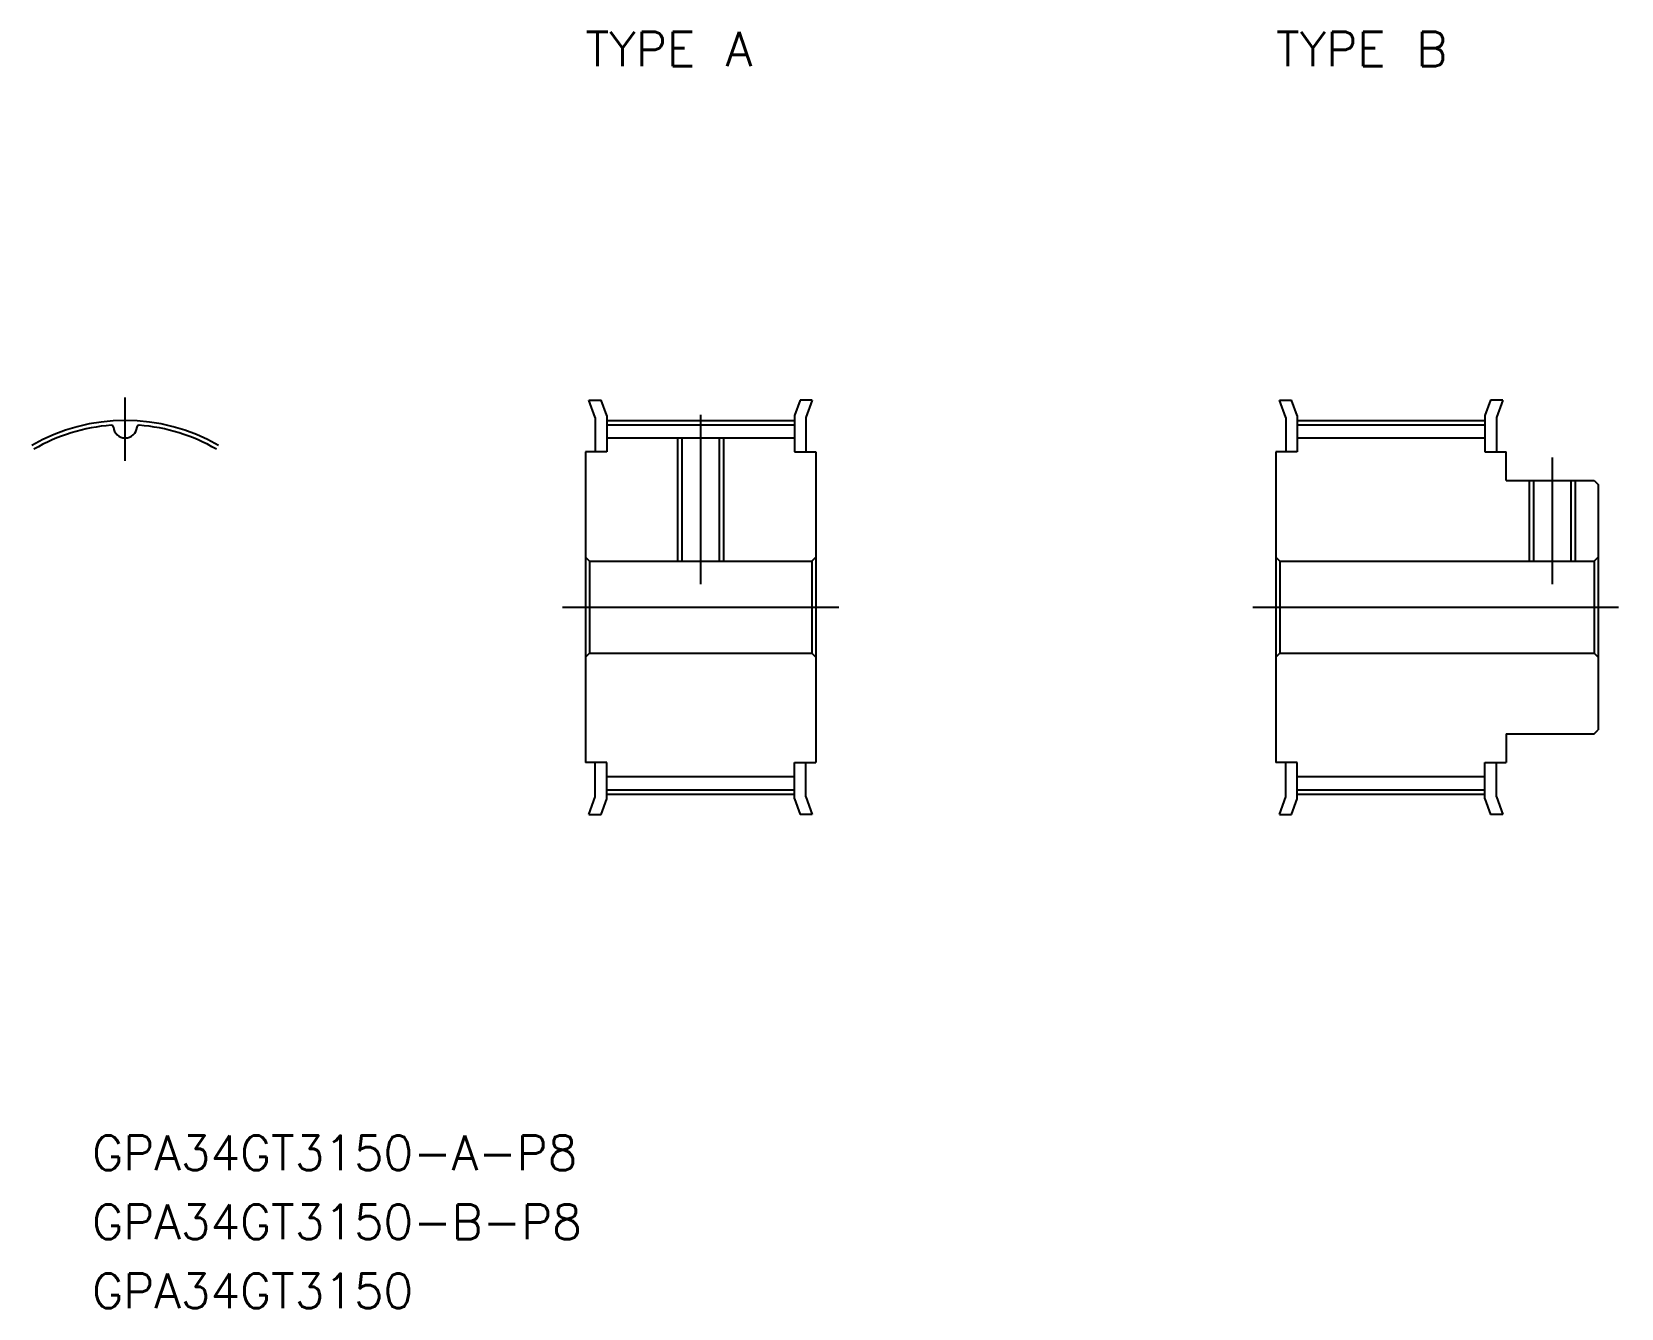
# Model space of a CAD drawing. Extents: x -8 to 130, y -61 to 50.
import ezdxf

# ---------------------------------------------------------------- set-up
doc = ezdxf.new("R2010")
doc.units = 0
doc.linetypes.add('CENTER', pattern=[50.8, 31.75, -6.35, 6.35, -6.35])
doc.layers.get('0').update_dxf_attribs({"linetype": 'CONTINUOUS'})
doc.layers.add('CENTER', color=1, linetype='CONTINUOUS')
doc.styles.get("Standard").update_dxf_attribs({"font": 'txt.shx', "height": 3, "bigfont": 'bigfont.shx'})

msp = doc.modelspace()

# ---------------------------------------------------------------- linework, layer by layer
at = {"color": 7, "linetype": 'CONTINUOUS'}
for p, q in [((40.3, 18), (41.36, 18)), ((40.85, 16.48), (40.3, 18)), ((41.85, 16.65), (41.36, 18)), ((58.64, 18), (58.15, 16.65)), ((59.7, 18), (58.64, 18)), ((59.7, 18), (59.15, 16.48)), ((100.3, 18), (101.36, 18)), ((100.85, 16.48), (100.3, 18)), ((101.85, 16.65), (101.36, 18)), ((118.64, 18), (118.15, 16.65)), ((119.7, 18), (118.64, 18)), ((119.7, 18), (119.15, 16.48)), ((41.85, 16.65), (41.85, 13.5)), ((58.15, 16.65), (58.15, 13.5)), ((101.85, 16.65), (101.85, 13.5)), ((118.15, 16.65), (118.15, 13.5)), ((40.85, 16.48), (40.85, 13.5)), ((41.85, 15.86), (58.15, 15.86)), ((59.15, 16.48), (59.15, 13.5)), ((100.85, 16.48), (100.85, 13.5)), ((101.85, 15.86), (118.15, 15.86)), ((119.15, 16.48), (119.15, 13.5)), ((41.85, 14.71), (58.15, 14.71)), ((48.38, 14.71), (48.38, 4)), ((51.62, 14.71), (51.62, 4)), ((101.85, 14.71), (118.15, 14.71)), ((40, 13.5), (40, -13.5)), ((41.85, 13.5), (40, 13.5)), ((58.15, 13.5), (60, 13.5)), ((60, 13.5), (60, -13.5)), ((100, 13.5), (100, -13.5)), ((101.85, 13.5), (100, 13.5)), ((118.15, 13.5), (120, 13.5)), ((120, 11), (120, 13.5)), ((120, 11), (127.66, 11)), ((122.38, 11), (122.38, 4)), ((125.62, 11), (125.62, 4)), ((127.66, 11), (128, 10.66)), ((128, 10.66), (128, -10.66)), ((40, 4.34), (40.34, 4)), ((60, 4.34), (59.66, 4)), ((100, 4.34), (100.34, 4)), ((128, 4.34), (127.66, 4)), ((40.34, 4), (59.66, 4)), ((40.34, 4), (40.34, -4)), ((59.66, 4), (59.66, -4)), ((100.34, 4), (127.66, 4)), ((100.34, 4), (100.34, -4)), ((127.66, 4), (127.66, -4)), ((40, -4.34), (40.34, -4)), ((40.34, -4), (59.66, -4)), ((60, -4.34), (59.66, -4)), ((100, -4.34), (100.34, -4)), ((100.34, -4), (127.66, -4)), ((128, -4.34), (127.66, -4)), ((120, -11), (127.66, -11)), ((120, -11), (120, -13.5)), ((127.66, -11), (128, -10.66)), ((41.85, -13.5), (40, -13.5)), ((40.85, -16.48), (40.85, -13.5)), ((41.85, -16.65), (41.85, -13.5)), ((58.15, -16.65), (58.15, -13.5)), ((58.15, -13.5), (60, -13.5)), ((59.15, -16.48), (59.15, -13.5)), ((101.85, -13.5), (100, -13.5)), ((100.85, -16.48), (100.85, -13.5)), ((101.85, -16.65), (101.85, -13.5)), ((118.15, -16.65), (118.15, -13.5)), ((118.15, -13.5), (120, -13.5)), ((119.15, -16.48), (119.15, -13.5)), ((41.85, -14.71), (58.15, -14.71)), ((101.85, -14.71), (118.15, -14.71)), ((40.3, -18), (40.85, -16.48)), ((41.85, -15.86), (58.15, -15.86)), ((59.15, -16.48), (59.7, -18)), ((100.3, -18), (100.85, -16.48)), ((101.85, -15.86), (118.15, -15.86)), ((119.15, -16.48), (119.7, -18)), ((41.36, -18), (41.85, -16.65)), ((58.15, -16.65), (58.64, -18)), ((101.36, -18), (101.85, -16.65)), ((118.15, -16.65), (118.64, -18)), ((40.3, -18), (41.36, -18)), ((59.7, -18), (58.64, -18)), ((100.3, -18), (101.36, -18)), ((119.7, -18), (118.64, -18))]:
    msp.add_line(p, q, dxfattribs=at)
at = {"color": 3, "linetype": 'CONTINUOUS'}
for p, q in [((48, 14.71), (48, 4)), ((52, 14.71), (52, 4)), ((122, 11), (122, 4)), ((126, 11), (126, 4))]:
    msp.add_line(p, q, dxfattribs=at)
at = {"color": 7, "linetype": 'CONTINUOUS'}
for centre, radius, start, end in [((0, 0), 15.86, 94.361, 120), ((-1.19, 15.64), 0.171, 4.9079, 94.361), ((0, 15.74), 1.03, 184.9079, 355.0921), ((1.19, 15.64), 0.171, 85.639, 175.0921), ((0, 0), 15.86, 60, 85.639)]:
    msp.add_arc(centre, radius, start, end, dxfattribs=at)
at = {"layer": 'CENTER', "color": 1, "linetype": 'CENTER'}
for p, q in [((0, 12.71), (0, 18.23)), ((50, 16.71), (50, 2)), ((41.85, 16.23), (58.15, 16.23)), ((101.85, 16.23), (118.15, 16.23)), ((124, 13), (124, 2)), ((38, 0), (62, 0)), ((98, 0), (130, 0)), ((41.85, -16.23), (58.15, -16.23)), ((101.85, -16.23), (118.15, -16.23))]:
    msp.add_line(p, q, dxfattribs=at)
msp.add_arc((0, 0), 16.23, 60, 120, dxfattribs=at)

# ---------------------------------------------------------------- texts
at = {"color": 7, "linetype": 'CONTINUOUS'}
for s, p in [('TYPE A', (40, 47)), ('TYPE B', (100, 47)), ('GPA34GT3150-A-P8', (-2.88, -48.9)), ('GPA34GT3150-B-P8', (-2.88, -54.9)), ('GPA34GT3150', (-2.88, -60.9))]:
    msp.add_text(s, height=3, dxfattribs=at).set_placement(p)

doc.saveas('drawing.dxf')
